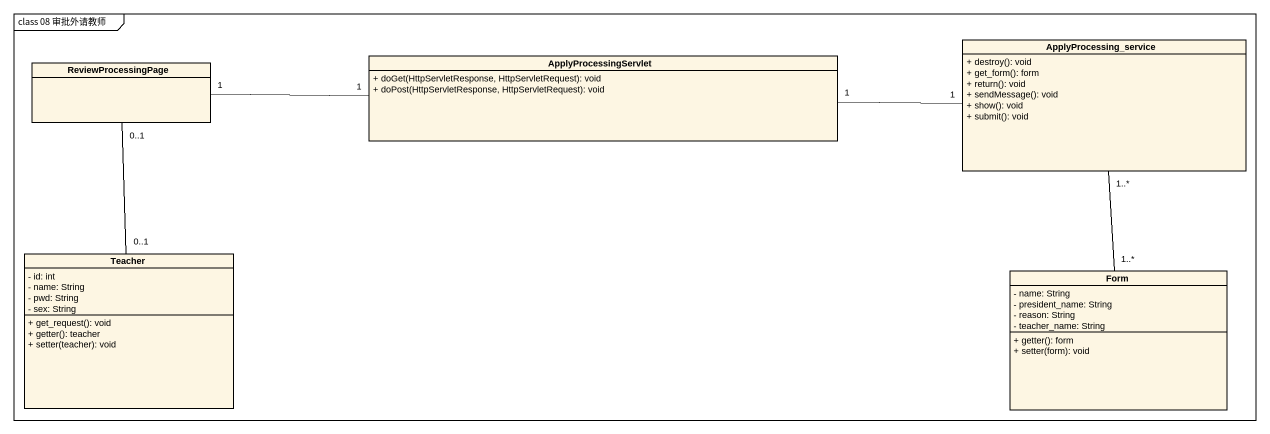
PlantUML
@startuml
mainframe class 08 审批外请教师
hide circle
hide empty members
skinparam classAttributeIconSize 0
class ApplyProcessing_service {
  + destroy(): void
  + get_form(): form
  + return(): void
  + sendMessage(): void
  + show(): void
  + submit(): void
}
class ReviewProcessingPage
class ApplyProcessingServlet {
  + doGet(HttpServletResponse, HttpServletRequest): void
  + doPost(HttpServletResponse, HttpServletRequest): void
}
class Teacher {
  - id: int
  - name: String
  - pwd: String
  - sex: String
  + get_request(): void
  + getter(): teacher
  + setter(teacher): void
}
class Form {
  - name: String
  - president_name: String
  - reason: String
  - teacher_name: String
  + getter(): form
  + setter(form): void
}
ApplyProcessing_service "1..*" -- "1..*" Form
ReviewProcessingPage "1" -right- "1" ApplyProcessingServlet
ApplyProcessingServlet "1" -right- "1" ApplyProcessing_service
Teacher "0..1" -up- "0..1" ReviewProcessingPage
@enduml
